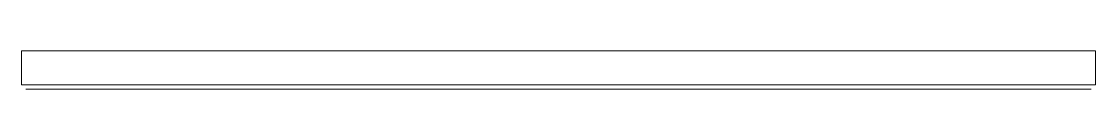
# Model space of a CAD drawing. Header units: inches. Extents: x 84 to 588, y -976 to -958.
import ezdxf

# ---------------------------------------------------------------- set-up
doc = ezdxf.new("R2010")
doc.units = ezdxf.units.IN
doc.header["$MEASUREMENT"] = 0
for name, color, linetype, lineweight in [('1753LINIE2846', 7, 'Continuous', 0), ('COBE_LUSTRO', 7, 'Continuous', 0), ('COBE_LUSTRO_RAMA', 7, 'Continuous', 0), ('RESZTA-3D', 7, 'Continuous', 0)]:
    doc.layers.add(name, color=color, linetype=linetype, lineweight=lineweight)

# ---------------------------------------------------------------- blocks, each defined once
blk = doc.blocks.new('COBE_LUSTRO_986')
at = {"layer": '1753LINIE2846', "lineweight": 0}
for p, q in [((252.5, 0), (-252.5, 0)), ((-252.5, 0), (-252.5, -16)), ((-252.5, -16), (-252.5, 0)), ((-252.5, 0), (-252.5, 0, -605)), ((-252.5, 0, -605), (-252.5, -16, -605)), ((252.5, 0, -605), (-252.5, 0, -605)), ((252.5, -16), (252.5, 0)), ((252.5, 0), (252.5, -16)), ((252.5, -16, -605), (252.5, 0, -605)), ((252.5, 0, -605), (252.5, 0)), ((-252.5, -16), (252.5, -16)), ((-252.5, -16, -605), (-252.5, -16)), ((-252.5, -16, -605), (252.5, -16, -605)), ((250.5, -18, -2), (-250.5, -18, -2)), ((-250.5, -18, -2), (-250.5, -18, -603)), ((-250.5, -18, -603), (250.5, -18, -603)), ((250.5, -18, -603), (250.5, -18, -2)), ((252.5, -16), (252.5, -16, -605))]:
    blk.add_line(p, q, dxfattribs=at)
at = {"layer": 'COBE_LUSTRO', "lineweight": 0}
for points, invisible_edges in [([(250.5, -18, -2), (250.5, -16, -2), (-250.5, -16, -2), (-250.5, -18, -2)], 7), ([(-250.5, -18, -2), (-250.5, -16, -2), (-250.5, -16, -603), (-250.5, -18, -603)], 7), ([(-250.5, -16, -603), (-250.5, -18, -603), (250.5, -18, -603), (250.5, -16, -603)], 13), ([(250.5, -16, -603), (250.5, -18, -603), (250.5, -18, -2), (250.5, -16, -2)], 13)]:
    blk.add_3dface(points, dxfattribs=dict(at, invisible_edges=invisible_edges))
blk.add_3dface([(250.5, -18, -603), (250.5, -18, -2), (-250.5, -18, -2), (-250.5, -18, -603)], dxfattribs=at)
at = {"layer": 'COBE_LUSTRO_RAMA', "lineweight": 0}
for points in [[(-252.5, 0, -605), (252.5, 0, -605), (252.5, 0), (-252.5, 0)], [(-252.5, -16), (-252.5, 0), (-252.5, 0, -605), (-252.5, -16, -605)], [(-252.5, 0, -605), (-252.5, -16, -605), (252.5, -16, -605), (252.5, 0, -605)], [(252.5, -16), (252.5, 0), (-252.5, 0), (-252.5, -16)], [(252.5, 0, -605), (252.5, -16, -605), (252.5, -16), (252.5, 0)]]:
    blk.add_3dface(points, dxfattribs=at)
at = {"layer": 'COBE_LUSTRO_RAMA', "lineweight": 0, "invisible_edges": 13}
for points in [[(250.5, -16, -2), (252.5, -16), (-252.5, -16), (-250.5, -16, -2)], [(-250.5, -16, -2), (-252.5, -16), (-252.5, -16, -605), (-250.5, -16, -603)], [(-250.5, -16, -603), (-252.5, -16, -605), (252.5, -16, -605), (250.5, -16, -603)], [(250.5, -16, -603), (252.5, -16, -605), (252.5, -16), (250.5, -16, -2)]]:
    blk.add_3dface(points, dxfattribs=at)

msp = doc.modelspace()

# ---------------------------------------------------------------- block references
at = {"layer": 'RESZTA-3D', "lineweight": 0}
msp.add_blockref('COBE_LUSTRO_986', (336, -958, 1800), dxfattribs=at)

doc.saveas('drawing.dxf')
